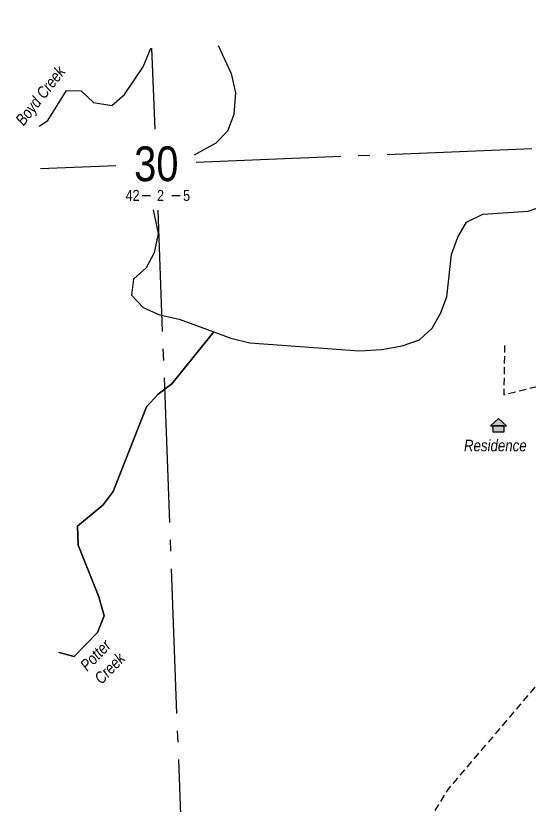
# Model space of a CAD drawing. Extents: x 675519 to 688669, y 5804595 to 5836613.
# Drawn here: x 684047 to 684490, y 5835926 to 5836608 of the extents above; entities that cross this region are included whole.
import ezdxf
from ezdxf.enums import TextEntityAlignment as Align

# ---------------------------------------------------------------- set-up
doc = ezdxf.new("R2010")
doc.units = 0
doc.header["$LTSCALE"] = 5
doc.linetypes.add('foc-QUARTERLINE', pattern=[33, 25, -3, 2, -3])
doc.linetypes.add('UG_PIPE', pattern=[1.875, 1.25, -0.625])
for name, color, linetype in [('10', 1, 'Continuous'), ('9', 3, 'Continuous'), ('AS-PIPE-UG', 44, 'UG_PIPE'), ('AS-RESIDENCE', 14, 'Continuous'), ('L-SECLBL', 7, 'Continuous'), ('L-SECQ', 8, 'foc-QUARTERLINE'), ('T-WATER', 160, 'Continuous'), ('T-WATER-T', 170, 'Continuous')]:
    doc.layers.add(name, color=color, linetype=linetype)
doc.styles.add('100L', font='ARIALN.TTF', dxfattribs={"height": 11})
doc.styles.add('175L', font='ARIALN.TTF', dxfattribs={"height": 20})
doc.styles.add('80L', font='ARIALN.TTF', dxfattribs={"height": 10})
doc.styles.add('foc-LtypeFont', font='ARIALN.TTF', dxfattribs={"height": 7.35})
doc.styles.add('SIMPLEX', font='ARIALN.TTF')
doc.linetypes.add('foc-TOPO-flowdirection-NOLINE', pattern='A,0,[">",foc-LtypeFont,S=0.3,R=0,X=0,Y=-0.945],-20,[">",foc-LtypeFont,S=0.3,R=0,X=0,Y=-0.945],0', length=20)

# ---------------------------------------------------------------- blocks, each defined once
blk = doc.blocks.new('L-SECLBL')
at = {"layer": '9', "color": 7}
for p, q in [((-5.08, -27.83), (-12.29, -27.83)), ((20.7, -27.83), (13.5, -27.83))]:
    blk.add_line(p, q, dxfattribs=at)
at = {"layer": '10', "color": 2, "style": 'SIMPLEX'}
blk.add_attdef('SEC', text='', height=30, dxfattribs=at).set_placement((0, 0), align=Align.MIDDLE)
at = {"layer": '10', "color": 5, "style": '80L'}
blk.add_attdef('TWP', text='', height=9.5, dxfattribs=at).set_placement((-14.43, -27.37), align=Align.MIDDLE_RIGHT)
blk.add_attdef('RGE', text='', height=9.5, dxfattribs=at).set_placement((3.62, -27.37), align=Align.MIDDLE_CENTER)
blk.add_attdef('MER', text='', height=9.5, dxfattribs=at).set_placement((23.17, -27.37), align=Align.MIDDLE_LEFT)
blk = doc.blocks.new('res_occ')
for points in [[(0.1, 0.89), (-1.26, -0.37), (1.46, -0.37)], [(-0.9, -1.43), (1.1, -1.43), (1.1, -0.37), (-0.9, -0.37)]]:
    blk.add_hatch(color=14).paths.add_polyline_path(points)
at = {"color": 14}
for points in [[(0.1, 0.89), (-1.26, -0.37), (1.46, -0.37)], [(-0.9, -1.43), (1.1, -1.43), (1.1, -0.37), (-0.9, -0.37)]]:
    blk.add_lwpolyline(points, close=True, dxfattribs=at)

msp = doc.modelspace()

# ---------------------------------------------------------------- linework, layer by layer
at = {"layer": 'AS-PIPE-UG', "flags": 128}
for points in [[(684204.29, 5835524.537), (684215.101, 5835526.366), (684245.053, 5835528.442), (684252.429, 5835539.268), (684259.554, 5835561.591), (684260.704, 5835576.792), (684258.154, 5835603.53), (684241.657, 5835643.852), (684245.144, 5835702.676), (684271.79, 5835715.247), (684296.906, 5835734.935), (684315.374, 5835757.576), (684336.618, 5835781.109), (684342.085, 5835792.528), (684358.393, 5835850.947), (684367.712, 5835874.654), (684385.078, 5835899.207), (684405.761, 5835915.837), (684420.384, 5835939.558), (684509.727, 5836044.342), (684533.174, 5836127.251), (684540.3, 5836159.809), (684836.741, 5836499.924), (684842.956, 5836511.571), (684832.296, 5836542.649), (684844.192, 5836582.73), (684822.059, 5836606.177)], [(684469.169, 5836323.004), (684468.529, 5836280.393), (684669.981, 5836331.526), (684683.167, 5836323.724)]]:
    msp.add_lwpolyline(points, dxfattribs=at)
at = {"layer": 'L-SECQ', "flags": 128}
for points in [[(684167.352, 5836509.809), (684164.728, 5836579.757)], [(684202.89, 5836481.21), (684968.819, 5836511.997)], [(684068.569, 5836475.812), (684133.663, 5836478.428)], [(684198.651, 5835675.517), (684169.976, 5836439.859)]]:
    msp.add_lwpolyline(points, dxfattribs=at)
at = {"layer": 'T-WATER', "linetype": 'foc-TOPO-flowdirection-NOLINE', "flags": 128}
for points in [[(684165.693, 5836439.939), (684169.964, 5836419.566), (684166.536, 5836403.01), (684159.762, 5836389.847), (684148.791, 5836380.187), (684146.936, 5836366.411), (684157.048, 5836355.646), (684171.117, 5836349.348), (684188.074, 5836345.539), (684218.116, 5836334.718), (684232.71, 5836329.187), (684249.082, 5836325.231), (684343.808, 5836318.156), (684363.269, 5836319.432), (684380.793, 5836322.566), (684395.785, 5836327.801), (684406.55, 5836337.911), (684413.925, 5836350.506), (684419.231, 5836365.01), (684423.27, 5836401.333), (684428.893, 5836416.302), (684436.254, 5836429.477), (684450.296, 5836436.322), (684489.614, 5836438.757), (684504.473, 5836444.123), (684517.395, 5836451.274), (684540.615, 5836468.987), (684555.467, 5836474.674), (684573.154, 5836473.363), (684597.135, 5836456.493), (684613.641, 5836452.411), (684652.008, 5836453.452), (684666.733, 5836458.941), (684677.649, 5836468.144), (684679.396, 5836483.877), (684675.556, 5836500.862), (684675.749, 5836518.786), (684687.456, 5836527.674), (684691.385, 5836542.35), (684691.615, 5836561.647), (684698.458, 5836574.619), (684714.433, 5836573.857), (684725.117, 5836563.821), (684756.5, 5836513.758), (684766.419, 5836502.859), (684779.905, 5836496.288), (684796.793, 5836498.622), (684801.516, 5836512.851), (684795.943, 5836528.36), (684792.234, 5836545.283), (684790.453, 5836563.821), (684800.469, 5836572.284), (684812.17, 5836563.645), (684829.875, 5836540.751), (684842.087, 5836532.646), (684858.615, 5836533.468), (684869.657, 5836542.868), (684879.29, 5836553.873), (684881.178, 5836569.153), (684858.991, 5836587.694), (684857.041, 5836607.583)], [(684067.205, 5836512.167), (684074.687, 5836517.078), (684090.795, 5836542.942), (684103.484, 5836542.893), (684114.368, 5836532.73), (684130.186, 5836530.138), (684141.028, 5836539.73), (684157.114, 5836563.629), (684163.863, 5836579.722)], [(684221.915, 5836582.056), (684232.98, 5836557.645), (684236.745, 5836541.114), (684235.393, 5836522.312), (684229.889, 5836507.935), (684219.846, 5836497.71), (684201.213, 5836487.214)], [(684084.248, 5836057.874), (684097.688, 5836054.338), (684117.702, 5836075.048), (684123.469, 5836089.438), (684118.726, 5836105.812), (684100.936, 5836150.419), (684100.311, 5836166.949), (684122.732, 5836185.299), (684131.308, 5836196.803), (684160.044, 5836269.966), (684170.136, 5836280.915), (684181.977, 5836289.676), (684218.115, 5836334.717)]]:
    msp.add_lwpolyline(points, dxfattribs=at)
at = {"layer": 'T-WATER', "flags": 128}
for points in [[(684067.205, 5836512.166), (684074.686, 5836517.077), (684090.794, 5836542.941), (684103.483, 5836542.892), (684114.367, 5836532.729), (684130.185, 5836530.137), (684141.027, 5836539.729), (684157.113, 5836563.628), (684163.862, 5836579.722)], [(684221.913, 5836582.055), (684232.979, 5836557.644), (684236.744, 5836541.113), (684235.392, 5836522.311), (684229.888, 5836507.934), (684219.845, 5836497.709), (684201.212, 5836487.213)], [(684218.115, 5836334.717), (684181.977, 5836289.676), (684170.136, 5836280.915), (684160.044, 5836269.966), (684131.308, 5836196.803), (684122.732, 5836185.299), (684100.311, 5836166.949), (684100.936, 5836150.419), (684118.726, 5836105.812), (684123.469, 5836089.438), (684117.702, 5836075.048), (684097.688, 5836054.338), (684084.248, 5836057.874)]]:
    msp.add_lwpolyline(points, dxfattribs=at)
at = {"layer": 'T-WATER'}
msp.add_lwpolyline([(684165.692, 5836439.938), (684169.963, 5836419.565), (684166.535, 5836403.009), (684159.761, 5836389.846), (684148.79, 5836380.186), (684146.935, 5836366.41), (684157.047, 5836355.645), (684171.116, 5836349.347), (684188.073, 5836345.538), (684218.115, 5836334.717), (684232.709, 5836329.185), (684249.081, 5836325.229), (684343.807, 5836318.154), (684363.268, 5836319.43), (684380.792, 5836322.564), (684395.784, 5836327.799), (684406.549, 5836337.909), (684413.924, 5836350.504), (684419.23, 5836365.008), (684423.269, 5836401.331), (684428.892, 5836416.301), (684436.253, 5836429.476), (684450.295, 5836436.32), (684489.613, 5836438.756), (684504.472, 5836444.121)], dxfattribs=at)

# ---------------------------------------------------------------- block references
at = {"layer": 'AS-RESIDENCE', "xscale": 4.999999999999971, "yscale": 4.999999999999971, "zscale": 4.999999999999971}
msp.add_blockref('res_occ', (684463.387, 5836255.49), dxfattribs=at)
at = {"layer": 'L-SECLBL'}
msp.add_blockref('L-SECLBL', (684168.477, 5836479.827), dxfattribs=at).add_auto_attribs({'SEC': '30', 'TWP': '42', 'RGE': '2', 'MER': '5'})

# ---------------------------------------------------------------- texts
at = {"layer": 'AS-RESIDENCE', "insert": (684434.11, 5836241.527), "char_height": 10, "attachment_point": 1, "style": '175L'}
msp.add_mtext_dynamic_manual_height_columns('{\\fArial Narrow|b0|i1|c0|p34;Residence}', width=18.19126, gutter_width=100, heights=[0], dxfattribs=at)
at = {"layer": 'T-WATER-T', "attachment_point": 1}
for s, width, gutter_width, insert, char_height, rotation, style in [('\\pi30.577;{\\fArial Narrow|b0|i1|c0|p34;Boyd Creek}', 121.11405, 100, (684027.208, 5836493.978), 10, 52.072883, '175L'), ('\\pi0.32811;{\\fArial Narrow|b0|i1|c0|p34;Potter\\P\\pi0.77144;Creek}', 31.66207, 55, (684101.476, 5836047.76), 9.99881, 45.97963, '100L')]:
    msp.add_mtext_dynamic_manual_height_columns(s, width=width, gutter_width=gutter_width, heights=[0], dxfattribs=dict(at, insert=insert, char_height=char_height, rotation=rotation, style=style))

doc.saveas('drawing.dxf')
